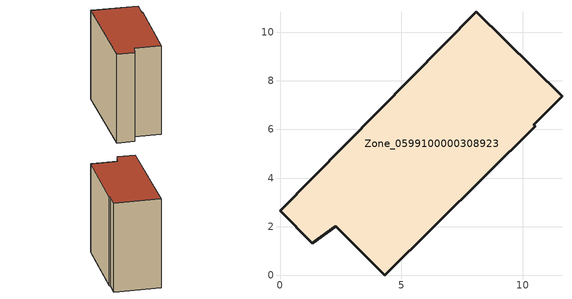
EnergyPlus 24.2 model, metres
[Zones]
Zone_0599100000308923
 floor ground (C_G): 4.31,0 2.29,2 1.32,1.31 0,2.65 8.09,10.85 11.62,7.36 10.45,6.2 10.53,6.13 z0
 wall outside (C_F): 10.45,6.2 11.62,7.36 8.09,10.85 0,2.65 1.32,1.31 2.29,2 4.31,0 10.53,6.13 10.45,6.2 z0:9.9
 roof outside (C_R): 2.29,2 4.31,0 10.53,6.13 10.45,6.2 11.62,7.36 8.09,10.85 0,2.65 1.32,1.31 z9.9
[BUILDING]
Pand.0599100000308923: North Axis=0; Terrain=City; Loads Convergence Tolerance Value=0.04; Temperature Convergence Tolerance Value=0.4; Solar Distribution=FullExterior; Maximum Number of Warmup Days=25; Minimum Number of Warmup Days=1
[Site:Location]
Rotterdam.The.Hague.AP_ZH_NLD Design_Conditions: Latitude=51.96; Longitude=4.45; Time Zone=1; Elevation=-4.5
[SITE:GROUNDTEMPERATURE:BUILDINGSURFACE]
18, 18, 18, 18, 18, 18, 18, 18, 18, 18, 18, 18
[MATERIAL] Thermal Absorptance=0.9; Solar Absorptance=0.7; Visible Absorptance=0.7
Name | Roughness | Thickness | Conductivity | Density | Specific Heat
G.TI.1946 | MediumSmooth | 0.15 | 1 | 540 | 1210
F.TI.1946 | Rough | 0.3 | 0.857143 | 1920 | 840
R.TI.1946 | MediumRough | 0.2 | 0.1 | 1500 | 1000
[CONSTRUCTION]
C_G: G.TI.1946
C_F: F.TI.1946
C_R: R.TI.1946
[ZONE]
Zone_0599100000308923: Type=1; Multiplier=1; Ceiling Height=Autocalculate; Volume=Autocalculate; Floor Area=autocalculate; Part of Total Floor Area=Yes
[ZONEINFILTRATION:DESIGNFLOWRATE]
Infil_Zone_0599100000308923: Zone or ZoneList or Space or SpaceList=Zone_0599100000308923; Schedule=AlwaysOn; Design Flow Rate Calculation Method=Flow/Area; Flow Rate per Floor Area=0.003; Constant Term Coefficient=1; Temperature Term Coefficient=0; Velocity Term Coefficient=0; Velocity Squared Term Coefficient=0
[HVACTEMPLATE:ZONE:IDEALLOADSAIRSYSTEM]
Zone_0599100000308923: Maximum Heating Supply Air Temperature=50; Minimum Cooling Supply Air Temperature=13; Maximum Heating Supply Air Humidity Ratio=0.0156; Minimum Cooling Supply Air Humidity Ratio=0.0077; Heating Limit=NoLimit; Cooling Limit=NoLimit; Dehumidification Control Type=ConstantSensibleHeatRatio; Cooling Sensible Heat Ratio=0.7; Dehumidification Setpoint=60; Humidification Control Type=None; Humidification Setpoint=30; Outdoor Air Method=None; Outdoor Air Flow Rate per Person=0.00944; Outdoor Air Flow Rate per Zone Floor Area=0; Outdoor Air Flow Rate per Zone=0; Demand Controlled Ventilation Type=None; Outdoor Air Economizer Type=NoEconomizer; Heat Recovery Type=None; Sensible Heat Recovery Effectiveness=0.7; Latent Heat Recovery Effectiveness=0.65
[ZONECONTROL:THERMOSTAT]
ThermostatControl_Zone_0599100000308923: Zone or ZoneList=Zone_0599100000308923; Control Type Schedule=DualSetpointControlType; Control 1=Thermostat_Zone_0599100000308923; Temperature Difference Between Cutout And Setpoint=0
[THERMOSTATSETPOINT:DUALSETPOINT]
Thermostat_Zone_0599100000308923: Heating Setpoint Temperature Schedule=HeatingSetpoint_Zone_0599100000308923; Cooling Setpoint Temperature Schedule=CoolingSetpoint_Zone_0599100000308923
[SCHEDULE:COMPACT]
HeatingSetpoint_Zone_0599100000308923: Through: 12/31, For: AllDays, Until: 24:00, 21
CoolingSetpoint_Zone_0599100000308923: Through: 12/31, For: AllDays, Until: 24:00, 24
DualSetpointControlType: Through: 12/31, For: AllDays, Until: 24:00, 4
AlwaysOn: Through: 12/31, For: AllDays, Until: 24:00, 1
